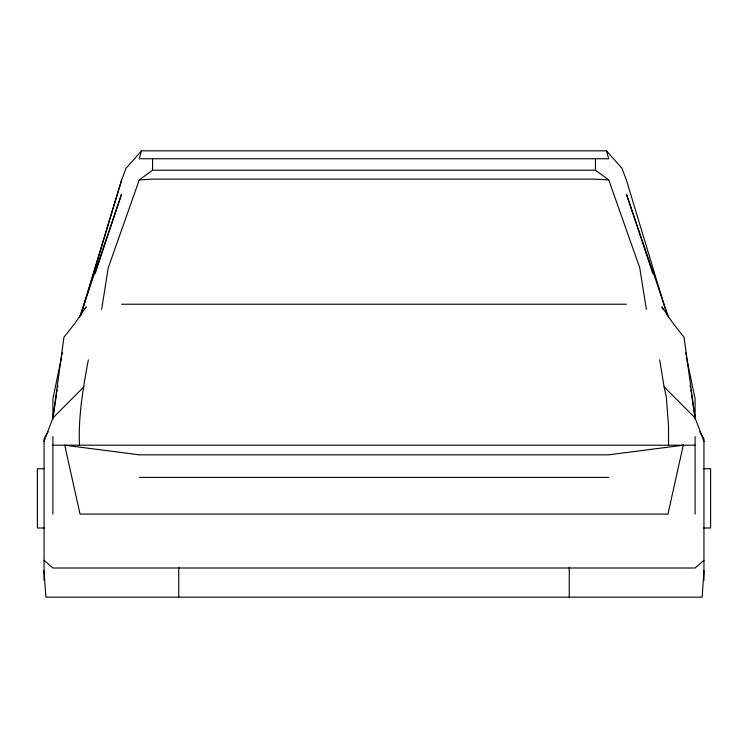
<?xml version="1.0" encoding="UTF-8"?>
<svg xmlns="http://www.w3.org/2000/svg" width="748" height="748" viewBox="0 0 748 748"><rect width="100%" height="100%" fill="white"/><g stroke="black" fill="none" stroke-linecap="round" stroke-linejoin="round"><path stroke-width="1.12" d="M703.952 570.743L702.129 597.166L45.871 597.166L44.048 570.743M56.493 394.448L52.902 417.954L44.048 441.432M56.839 392.176L57.194 389.904M57.54 387.623L57.886 385.351M101.616 309.448L108.264 267.775L139.268 179.903L152.555 170.207L595.445 170.207L608.732 179.903L639.736 267.775L646.384 309.448M79.475 445.2C78.166 416.384 83.168 388.016 88.329 359.816M61.617 356.889L52.902 398.899L52.902 418.674M62.093 354.617L62.561 352.355M141.484 150.834L139.268 158.744L608.732 158.744L606.516 150.834L141.484 150.834L125.982 168.384L121.55 180.221L80.775 315.263M80.775 315.478L121.55 180.221M95.183 273.6L121.55 194.228L79.55 317.236M85.16 308.887L86.123 306.83L75.043 323.22L63.973 337.18L52.902 417.954L83.907 386.828M48.124 431.83L44.048 438.683L44.048 580.42M703.952 560.327L695.098 568.003L52.902 568.003L44.048 560.327M139.268 179.903L152.555 179.155L595.445 179.155L608.732 179.903M121.55 304.23L626.45 304.23M52.902 445.2L695.098 445.2M44.31 468.716L37.4 468.716L37.4 528.004L44.31 528.004M703.69 468.716L710.6 468.716L710.6 528.004L703.69 528.004M139.268 477.411L608.732 477.411M659.671 359.816L664.093 386.828L695.098 417.954L703.952 441.432M606.516 150.834L622.018 168.384L626.45 180.221L667.225 315.263M699.876 431.83L703.952 438.683L703.952 580.42M662.84 308.887L661.877 306.83L672.957 323.22L684.027 337.18L695.098 417.954L691.507 394.448M668.45 317.236L626.45 194.228L652.817 273.6M664.093 386.828L666.309 397.01L668.525 425.93L668.525 445.2M685.439 352.355L685.907 354.617M686.384 356.889L695.098 398.899L695.098 418.674M690.114 385.351L690.46 387.623M690.806 389.904L691.161 392.176M695.098 436.561L695.098 514.063M595.445 158.744L595.445 170.207M569.256 567.265L569.256 597.166M178.744 567.265L178.744 597.166M152.555 158.744L152.555 170.207M52.902 436.561L52.902 514.063M683.27 445.2L667.964 514.063L80.036 514.063L64.73 445.2L139.268 454.821L608.732 454.821L683.27 445.2"/></g></svg>
